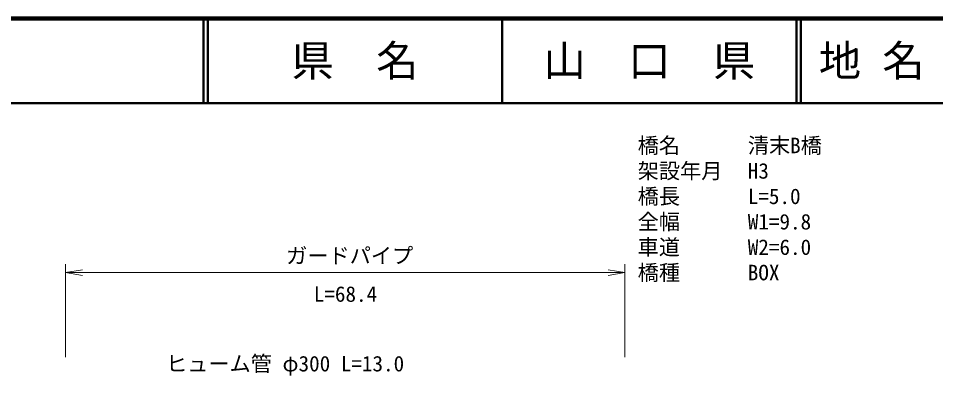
# Model space of a CAD drawing. Units: millimetres, scale not verified. Extents: x 40000 to 680000, y 20000 to 380000.
# Drawn here: x 275880 to 384181, y 337835 to 380000 of the extents above; entities that cross this region are included whole.
import ezdxf
from ezdxf.enums import TextEntityAlignment as Align

# ---------------------------------------------------------------- set-up
doc = ezdxf.new("R2010")
doc.units = ezdxf.units.MM
doc.header["$LTSCALE"] = 1000
doc.layers.add('M-BMK-HTXT', color=7, linetype='Continuous')
doc.layers.add('M-TTL-TXT', color=7, linetype='Continuous')
for name, color, linetype, lineweight in [('M-STR-HTXT', 7, 'Continuous', 13), ('M-TTL', 2, 'Continuous', 140), ('M-TTL-LINE', 7, 'Continuous', 50)]:
    doc.layers.add(name, color=color, linetype=linetype, lineweight=lineweight)
doc.styles.add('ＭＳ ゴシック', font='')
doc.styles.get('ＭＳ ゴシック').set_extended_font_data('MS Gothic')

# ---------------------------------------------------------------- blocks, each defined once
blk = doc.blocks.new('open_arrow')
at = {"color": 0, "linetype": 'Continuous', "lineweight": -2}
blk.add_lwpolyline([(7.5, 1.25), (0, 0), (7.5, -1.25)], dxfattribs=at)

msp = doc.modelspace()

# ---------------------------------------------------------------- linework, layer by layer
at = {"layer": 'M-STR-HTXT'}
for p, q in [((281459, 340000), (281459, 351000)), ((347500, 340000), (347500, 351000)), ((281459, 350000), (347500, 350000))]:
    msp.add_line(p, q, dxfattribs=at)
at = {"layer": 'M-TTL'}
msp.add_line((680000, 380000), (40000, 380000), dxfattribs=at)
at = {"layer": 'M-TTL-LINE'}
for p, q in [((297750, 380000), (297750, 370000)), ((298250, 380000), (298250, 370000)), ((333000, 380000), (333000, 370000)), ((367750, 380000), (367750, 370000)), ((368250, 380000), (368250, 370000)), ((40000, 370000), (680000, 370000))]:
    msp.add_line(p, q, dxfattribs=at)

# ---------------------------------------------------------------- block references
at = {"layer": 'M-STR-HTXT', "xscale": 267, "yscale": 267}
msp.add_blockref('open_arrow', (281459, 350000), dxfattribs=at)
at = {"layer": 'M-STR-HTXT', "xscale": 267, "yscale": 267, "rotation": 180}
msp.add_blockref('open_arrow', (347500, 350000), dxfattribs=at)

# ---------------------------------------------------------------- texts
at = {"layer": 'M-BMK-HTXT', "style": 'ＭＳ ゴシック'}
for s, p in [('橋名', (349000, 365000)), ('清末B橋', (362000, 365000)), ('架設年月', (349000, 362000)), ('H3', (362000, 362000)), ('橋長', (349000, 359000)), ('L=5.0', (362000, 359000)), ('全幅', (349000, 356000)), ('W1=9.8', (362000, 356000)), ('車道', (349000, 353000)), ('W2=6.0', (362000, 353000)), ('橋種', (349000, 350000)), ('BOX', (362000, 350000))]:
    msp.add_text(s, height=1833, dxfattribs=at).set_placement(p, align=Align.MIDDLE_LEFT)
at = {"layer": 'M-STR-HTXT', "style": 'ＭＳ ゴシック'}
for s, p in [('ガードパイプ', (315000, 352000)), ('ヒューム管 φ300 L=13.0', (307375, 339250))]:
    msp.add_text(s, height=1833, dxfattribs=at).set_placement(p, align=Align.MIDDLE_CENTER)
msp.add_text('L=68.4', height=1833, dxfattribs=at).set_placement((314500, 346000), align=Align.BOTTOM_CENTER)
at = {"layer": 'M-TTL-TXT', "style": 'ＭＳ ゴシック'}
for s, p in [('県\u3000名', (315625, 375000)), ('山\u3000口\u3000県', (350375, 375000))]:
    msp.add_text(s, height=3666, dxfattribs=at).set_placement(p, align=Align.MIDDLE_CENTER)
msp.add_text('地 名', height=3666, dxfattribs=at).set_placement((370380, 375000), align=Align.MIDDLE_LEFT)

doc.saveas('drawing.dxf')
